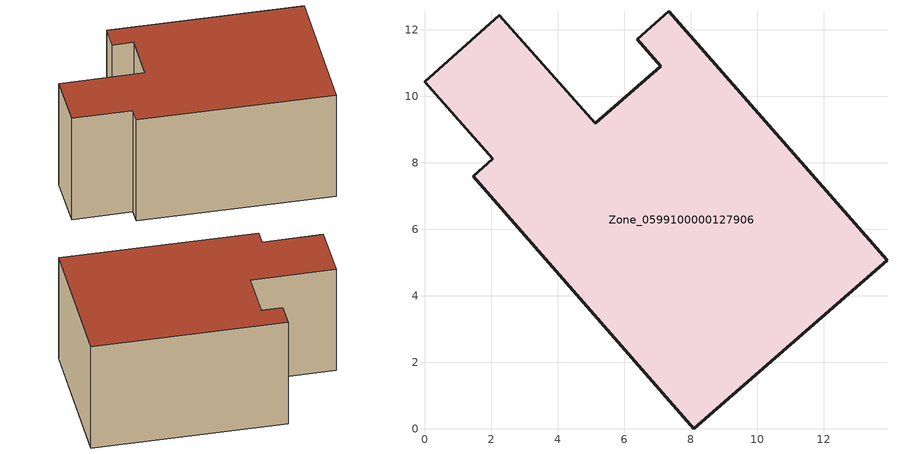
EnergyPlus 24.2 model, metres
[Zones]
Zone_0599100000127906
 floor ground (C_G): 7.11,10.91 6.39,11.71 7.35,12.56 13.9,5.07 8.09,0 1.46,7.59 2.06,8.12 0,10.44 2.25,12.43 5.14,9.19 z0
 wall outside (C_F): 2.06,8.12 1.46,7.59 8.09,0 13.9,5.07 7.35,12.56 6.39,11.71 7.11,10.91 5.14,9.19 2.25,12.43 0,10.44 2.06,8.12 z0:6.14
 roof outside (C_R): 7.11,10.91 5.14,9.19 2.25,12.43 0,10.44 2.06,8.12 1.46,7.59 8.09,0 13.9,5.07 7.35,12.56 6.39,11.71 z6.14
[BUILDING]
Pand.0599100000127906: North Axis=0; Terrain=City; Loads Convergence Tolerance Value=0.04; Temperature Convergence Tolerance Value=0.4; Solar Distribution=FullExterior; Maximum Number of Warmup Days=25; Minimum Number of Warmup Days=1
[Site:Location]
Rotterdam.The.Hague.AP_ZH_NLD Design_Conditions: Latitude=51.96; Longitude=4.45; Time Zone=1; Elevation=-4.5
[SITE:GROUNDTEMPERATURE:BUILDINGSURFACE]
18, 18, 18, 18, 18, 18, 18, 18, 18, 18, 18, 18
[MATERIAL] Thermal Absorptance=0.9; Solar Absorptance=0.7; Visible Absorptance=0.7
Name | Roughness | Thickness | Conductivity | Density | Specific Heat
G.TI.1946 | MediumSmooth | 0.15 | 1 | 540 | 1210
F.TI.1946 | Rough | 0.3 | 0.857143 | 1920 | 840
R.TI.1946 | MediumRough | 0.2 | 0.1 | 1500 | 1000
[CONSTRUCTION]
C_G: G.TI.1946
C_F: F.TI.1946
C_R: R.TI.1946
[ZONE]
Zone_0599100000127906: Type=1; Multiplier=1; Ceiling Height=Autocalculate; Volume=Autocalculate; Floor Area=autocalculate; Part of Total Floor Area=Yes
[ZONEINFILTRATION:DESIGNFLOWRATE]
Infil_Zone_0599100000127906: Zone or ZoneList or Space or SpaceList=Zone_0599100000127906; Schedule=AlwaysOn; Design Flow Rate Calculation Method=Flow/Area; Flow Rate per Floor Area=0.003; Constant Term Coefficient=1; Temperature Term Coefficient=0; Velocity Term Coefficient=0; Velocity Squared Term Coefficient=0
[HVACTEMPLATE:ZONE:IDEALLOADSAIRSYSTEM]
Zone_0599100000127906: Maximum Heating Supply Air Temperature=50; Minimum Cooling Supply Air Temperature=13; Maximum Heating Supply Air Humidity Ratio=0.0156; Minimum Cooling Supply Air Humidity Ratio=0.0077; Heating Limit=NoLimit; Cooling Limit=NoLimit; Dehumidification Control Type=ConstantSensibleHeatRatio; Cooling Sensible Heat Ratio=0.7; Dehumidification Setpoint=60; Humidification Control Type=None; Humidification Setpoint=30; Outdoor Air Method=None; Outdoor Air Flow Rate per Person=0.00944; Outdoor Air Flow Rate per Zone Floor Area=0; Outdoor Air Flow Rate per Zone=0; Demand Controlled Ventilation Type=None; Outdoor Air Economizer Type=NoEconomizer; Heat Recovery Type=None; Sensible Heat Recovery Effectiveness=0.7; Latent Heat Recovery Effectiveness=0.65
[ZONECONTROL:THERMOSTAT]
ThermostatControl_Zone_0599100000127906: Zone or ZoneList=Zone_0599100000127906; Control Type Schedule=DualSetpointControlType; Control 1=Thermostat_Zone_0599100000127906; Temperature Difference Between Cutout And Setpoint=0
[THERMOSTATSETPOINT:DUALSETPOINT]
Thermostat_Zone_0599100000127906: Heating Setpoint Temperature Schedule=HeatingSetpoint_Zone_0599100000127906; Cooling Setpoint Temperature Schedule=CoolingSetpoint_Zone_0599100000127906
[SCHEDULE:COMPACT]
HeatingSetpoint_Zone_0599100000127906: Through: 12/31, For: AllDays, Until: 24:00, 21
CoolingSetpoint_Zone_0599100000127906: Through: 12/31, For: AllDays, Until: 24:00, 24
DualSetpointControlType: Through: 12/31, For: AllDays, Until: 24:00, 4
AlwaysOn: Through: 12/31, For: AllDays, Until: 24:00, 1
